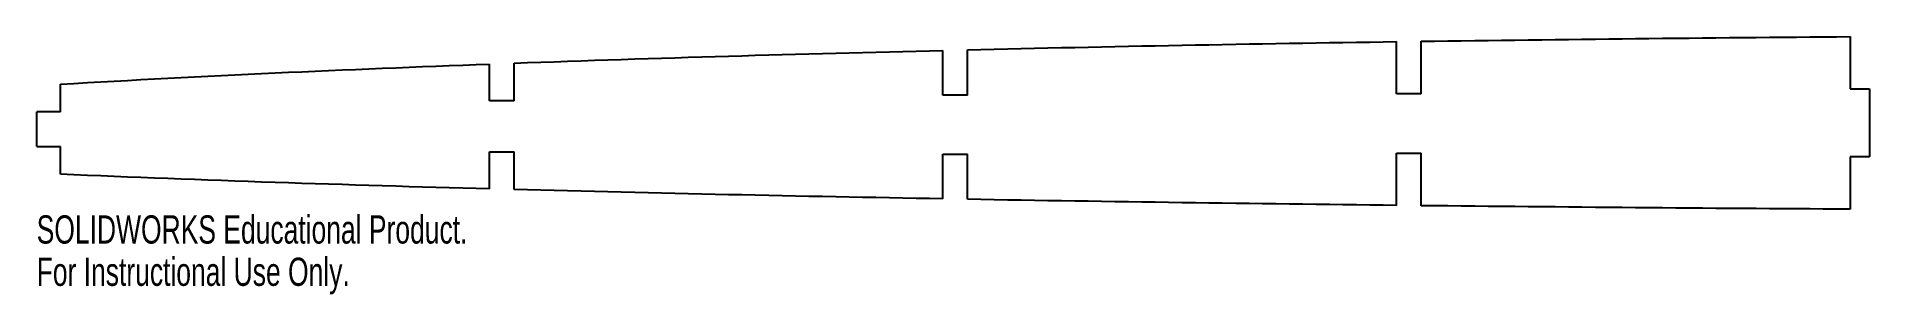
# Model space of a CAD drawing. Header units: inches. Extents: x -24.7 to -12.4, y -1.1 to 0.7.
import ezdxf

# ---------------------------------------------------------------- set-up
doc = ezdxf.new("R2010")
doc.units = ezdxf.units.IN
doc.header["$MEASUREMENT"] = 0
doc.styles.add('SLDTEXTSTYLE0', font='TXT', dxfattribs={"width": 0.7})

msp = doc.modelspace()

# ---------------------------------------------------------------- linework, layer by layer
at = {"color": 7, "linetype": 'Continuous', "lineweight": 25}
for p, q in [((-15.552, 0.28), (-15.552, 0.632)), ((-15.387, 0.28), (-15.387, 0.634)), ((-12.498, 0.666), (-12.498, 0.313)), ((-18.607, 0.272), (-18.607, 0.573)), ((-18.442, 0.272), (-18.442, 0.577)), ((-21.661, 0.232), (-21.661, 0.481)), ((-21.496, 0.232), (-21.496, 0.487)), ((-24.55, 0.158), (-24.55, 0.345)), ((-18.442, 0.272), (-18.607, 0.272)), ((-15.387, 0.28), (-15.552, 0.28)), ((-12.498, 0.313), (-12.368, 0.313)), ((-12.368, 0.313), (-12.368, -0.145)), ((-24.55, 0.158), (-24.711, 0.158)), ((-24.711, -0.076), (-24.711, 0.158)), ((-21.496, 0.232), (-21.661, 0.232)), ((-24.711, -0.076), (-24.55, -0.076)), ((-24.55, -0.262), (-24.55, -0.076)), ((-21.661, -0.361), (-21.661, -0.111)), ((-21.661, -0.111), (-21.496, -0.111)), ((-21.496, -0.365), (-21.496, -0.111)), ((-15.552, -0.472), (-15.552, -0.119)), ((-15.552, -0.119), (-15.387, -0.119)), ((-15.387, -0.474), (-15.387, -0.119)), ((-18.607, -0.126), (-18.442, -0.126)), ((-18.607, -0.428), (-18.607, -0.126)), ((-18.442, -0.431), (-18.442, -0.126)), ((-12.498, -0.145), (-12.498, -0.498)), ((-12.368, -0.145), (-12.498, -0.145))]:
    msp.add_line(p, q, dxfattribs=at)
for points in [[(-18.442, 0.577), (-17.479, 0.6), (-16.515, 0.618), (-15.552, 0.632)], [(-15.387, 0.634), (-14.424, 0.648), (-13.461, 0.658), (-12.498, 0.666)], [(-21.496, 0.487), (-20.533, 0.522), (-19.57, 0.55), (-18.607, 0.573)], [(-24.55, 0.345), (-23.588, 0.402), (-22.624, 0.445), (-21.661, 0.481)], [(-21.661, -0.361), (-22.624, -0.335), (-23.588, -0.304), (-24.55, -0.262)], [(-18.607, -0.428), (-19.57, -0.411), (-20.533, -0.391), (-21.496, -0.365)], [(-15.552, -0.472), (-16.515, -0.461), (-17.479, -0.448), (-18.442, -0.431)], [(-12.498, -0.498), (-13.461, -0.492), (-14.424, -0.484), (-15.387, -0.474)]]:
    msp.add_open_spline(points, degree=3, dxfattribs=at)

# ---------------------------------------------------------------- texts
at = {"color": 7, "linetype": 'Continuous', "char_height": 0.1903, "attachment_point": 1, "style": 'SLDTEXTSTYLE0'}
for s, insert in [('SOLIDWORKS Educational Product.', (-24.711, -0.539)), ('For Instructional Use Only.', (-24.711, -0.824))]:
    msp.add_mtext(s, dxfattribs=dict(at, insert=insert))

doc.saveas('drawing.dxf')
